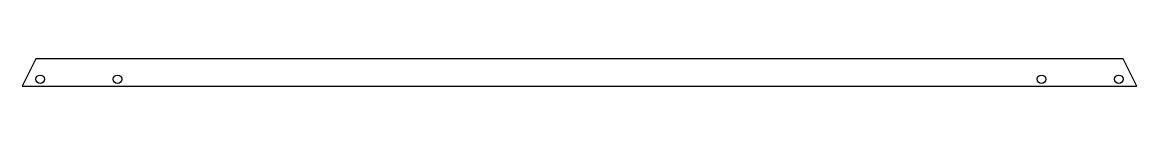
# Model space of a CAD drawing. Header units: inches. Extents: x 0 to 20.5, y 0 to 0.5.
import ezdxf

# ---------------------------------------------------------------- set-up
doc = ezdxf.new("R2010")
doc.units = ezdxf.units.IN
doc.header["$MEASUREMENT"] = 0
doc.layers.get('0').update_dxf_attribs({"lineweight": 25, "true_color": 0xffffff})

msp = doc.modelspace()

# ---------------------------------------------------------------- linework, layer by layer
msp.add_lwpolyline([(0, 0), (20.5, 0), (20.25, 0.5), (0.25, 0.5)], close=True)
for centre in [(0.328125, 0.125), (1.75, 0.125), (18.75, 0.125), (20.171875, 0.125)]:
    msp.add_circle(centre, 0.078125)

doc.saveas('drawing.dxf')
